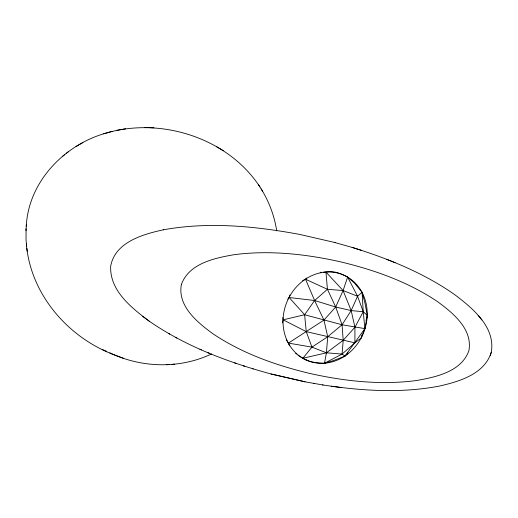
<?xml version="1.0" encoding="UTF-8"?>
<svg xmlns="http://www.w3.org/2000/svg" width="518" height="518" viewBox="0 0 518 518"><rect width="100%" height="100%" fill="white"/><g stroke="black" fill="none" stroke-linecap="round" stroke-linejoin="round"><path stroke-width="0.78" d="M26.081 228.755L26.023 239.607L26.658 246.613M26.256 226.23C28.509 181.261 65.041 143.991 107.343 132.744M25.978 230.704L26.347 224.508M302.939 358.268A25.194 9.259 1.4 0 0 311.901 361.894A25.194 9.259 1.4 0 0 324.514 363.241L342.074 354.072L343.207 340.307L342.061 324.76L335.683 307.012L327.434 289.29L325.971 272.092L323.659 272.086M282.556 322.915L283.158 319.833L282.834 317.618M361.091 338.144L364.892 328.626L367.327 315.52L365.067 303.587L362.069 292.262L354.448 283.016L347.61 277.078L343.091 290.566L335.683 307.012L323.957 320.092L288.416 343.097L289.031 344.826M322.461 384.906C360.975 390.805 400.634 393.486 439.141 386.124C459.136 381.617 484.544 374.19 491.284 352.234C495.707 327.098 472.455 308.068 454.662 294.613C423.866 273.005 388.565 258.741 352.823 247.623L334.324 242.366M362.095 334.777L361.344 337.846L354.908 342.845L342.074 354.072L326.418 352.803L311.933 347.131L288.416 343.097L286.622 340.352M365.928 320.338L366.025 319.994M366.498 318.337L367.327 315.52L363.241 311.726L357.569 296.231L347.61 277.078M490.248 355.51L491.284 352.234M289.944 295.014L289.141 297.507L287.775 299.171M306.766 277.991L305.529 279.234L314.601 300.518L323.957 320.092L327.719 336.739L326.418 352.803L324.514 363.267L333.689 360.496L344.956 356.125L364.892 328.626L363.241 311.726L362.069 292.262L357.569 296.231L351.172 310.58L342.061 324.76L327.719 336.739L311.933 347.131L302.875 358.281L298.005 355.231M311.933 347.131L306.261 331.637L304.616 314.737L314.601 300.518L327.434 289.29L343.091 290.566L357.569 296.231M347.992 352.926L347.5 353.451M347.021 353.956L345.856 355.186M345.402 355.659L344.956 356.125L342.074 354.072M66.278 153.367L68.467 151.683M62.807 156.093L64.834 154.532M76.049 146.549L78.768 144.988M79.986 144.269L82.867 142.618M302.609 280.685L302.965 280.491M303.328 280.296L305.529 279.234L327.434 289.29M211.571 353.949C179.727 369.056 141.343 368.026 109.745 352.771M108.217 132.511C163.008 117.288 228.548 138.701 259.984 187.03M103.645 133.812L112.056 131.404M335.036 242.547L299.896 234.46C255.167 226.146 208.773 221.6 163.669 229.752C143.059 234.188 114.99 242.1 110.671 266.213C109.602 290.689 131.566 307.919 149.242 321.199C185.936 346.49 228.263 362.335 271.031 373.983L305.16 381.837L323.096 385.01M364.892 328.626L342.061 324.76L304.616 314.737L283.158 319.833L306.261 331.637L354.908 342.845L354.934 327.227L351.172 310.58L343.091 290.566L325.971 272.092M302.875 358.281L326.418 352.803L343.207 340.307L354.934 327.227L363.241 311.726L351.172 310.58L335.683 307.012L314.601 300.518L289.141 297.507L304.616 314.737M163.306 229.837L163.669 229.752M125.654 128.762L116.796 130.309M320.215 272.332L321.354 272.215M166.628 364.737L169.613 364.536M171.698 364.381L174.611 364.18M149.611 127.635L153.904 127.804M144.658 127.454L148.88 127.622M331.261 386.221L341.239 387.529M313.753 383.443L314.42 383.553M305.16 381.837L271.031 373.983M252.493 368.699L253.283 368.945M352.117 247.41L361.389 250.311M234.66 362.891L236.273 363.429M243.188 365.747L244.768 366.271M118.842 356.539C70.325 340.158 30.691 295.94 26.353 244.023M119.108 356.637L123.569 358.339M395.124 262.71L386.836 259.376M335.541 272.235L335.929 272.397M199.922 349.249L201.424 349.89M208.042 352.726L209.531 353.367M102.208 349.404L106.831 351.463M168.505 333.43L169.755 334.116M175.634 337.36L176.878 338.053M223.375 150.68L216.744 146.788M142.728 316.381L149.242 321.199M296.51 354.098L295.655 353.393M478.159 315.384L481.857 319.93M261.143 188.895C269.082 201.625 274.443 216.012 276.722 230.847M258.443 184.589L262.639 191.265M286.214 339.64L286.415 339.996M289.491 345.836L289.251 345.331M26.884 248.394L27.208 251.191M347.591 277.104A25.194 12.341 29.5 0 0 335.904 272.332A25.194 12.341 29.5 0 0 326.016 272.138M307.724 360.424A46.426 41.298 -67.2 0 1 306.306 359.978M181.371 284.511C177.337 306.125 197.39 322.41 212.885 333.734C242.204 353.412 275.99 365.384 310.152 373.523C344.82 381.254 380.801 385.191 416.194 380.568C435.761 377.136 461.285 371.853 468.887 350.751C472.921 329.137 452.868 312.853 437.373 301.528C408.048 281.85 374.268 269.872 340.106 261.739C305.439 254.001 269.451 250.064 234.065 254.694C214.497 258.126 188.973 263.409 181.371 284.511M346.937 354.603A46.426 41.298 -67.2 0 0 345.422 275.9A46.426 41.298 -67.2 0 0 283.029 322.39A46.426 41.298 -67.2 0 0 346.937 354.603"/></g></svg>
